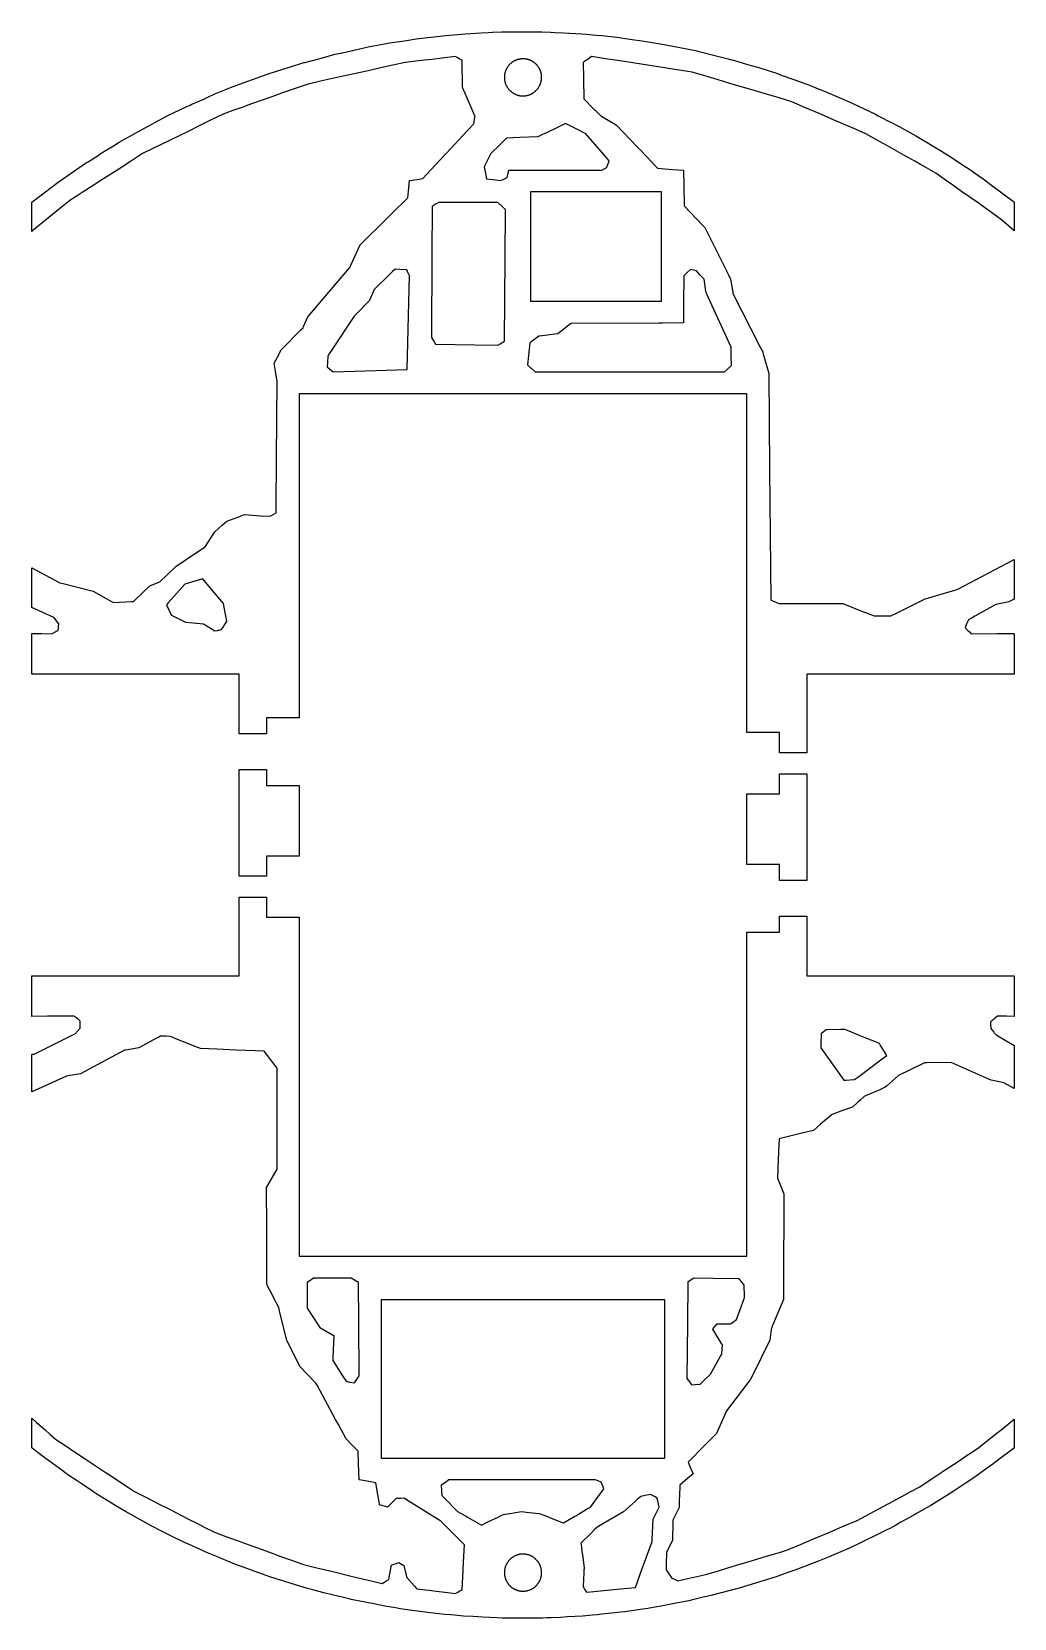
# Model space of a CAD drawing. Header units: millimetres. Extents: x -45 to 45, y -73 to 73.
import ezdxf

# ---------------------------------------------------------------- set-up
doc = ezdxf.new("R2010")
doc.units = ezdxf.units.MM
doc.layers.add('lower', color=7, linetype='Continuous')

msp = doc.modelspace()

# ---------------------------------------------------------------- linework, layer by layer
at = {"layer": 'lower'}
for points in [[(-44.5, 57.44), (-42.57, 58.91), (-41.09, 59.94), (-40.38, 60.43), (-40.07, 60.63), (-39.89, 60.73), (-38.93, 61.35), (-38.64, 61.55), (-37.51, 62.24), (-36.99, 62.56), (-36.45, 62.88), (-34.35, 64.03), (-33.34, 64.58), (-32.52, 64.99), (-30.8, 65.83), (-30.5, 65.96), (-30.33, 66.03), (-29.24, 66.51), (-28.87, 66.69), (-28.22, 66.98), (-27.16, 67.41), (-26.65, 67.62), (-25.55, 68.02), (-23.24, 68.86), (-21.22, 69.5), (-20.25, 69.8), (-20.07, 69.85), (-19.97, 69.86), (-18.7, 70.2), (-18.16, 70.36), (-17.23, 70.61), (-16.87, 70.69), (-16.67, 70.72), (-16.56, 70.74), (-15.59, 70.95), (-15.38, 71.01), (-14.94, 71.12), (-14.18, 71.29), (-13.7, 71.38), (-12.7, 71.56), (-12.19, 71.65), (-11.1, 71.83), (-10.68, 71.89), (-9.79, 72.02), (-9.54, 72.05), (-8.71, 72.15), (-7.06, 72.33), (-6.37, 72.4), (-5.98, 72.43), (-5.29, 72.48), (-3.83, 72.58), (-3.18, 72.61), (-2.78, 72.63), (-1.95, 72.66), (-1.56, 72.66), (-0.74, 72.68), (-0.34, 72.68), (0.49, 72.68), (0.89, 72.67), (1.72, 72.66), (2.53, 72.64), (2.92, 72.62), (3.71, 72.58), (5.38, 72.48), (5.8, 72.45), (6.69, 72.37), (7.23, 72.32), (8.35, 72.2), (8.58, 72.17), (9.79, 72.01), (11.11, 71.81), (11.83, 71.7), (12.58, 71.58), (14.84, 71.13), (15.93, 70.92), (16, 70.89), (17.81, 70.45), (18.78, 70.21), (19.1, 70.12), (19.28, 70.06), (20.48, 69.71), (20.89, 69.6), (21.61, 69.39), (22.64, 69.06), (23.13, 68.9), (23.84, 68.65), (25.32, 68.13), (26.14, 67.81), (26.54, 67.66), (26.9, 67.52), (27.67, 67.21), (29.17, 66.56), (29.88, 66.25), (30.66, 65.89), (32.28, 65.12), (32.6, 64.95), (32.77, 64.85), (33.54, 64.46), (33.75, 64.36), (34.1, 64.19), (34.46, 63.99), (35.22, 63.58), (36.05, 63.11), (36.34, 62.94), (37.01, 62.54), (38.88, 61.41), (39.03, 61.31), (40.36, 60.43), (40.99, 60.02), (41.37, 59.76), (42.15, 59.21), (43.05, 58.54), (44.92, 57.14), (45, 57.07), (45, 54.44), (44.5, 54.87), (43.83, 55.46), (42.71, 56.26), (41.6, 57.05), (40.18, 58.05), (39.36, 58.63), (38.59, 59.17), (37.82, 59.72), (36.96, 60.21), (36.42, 60.51), (35.89, 60.81), (34.89, 61.37), (33.38, 62.22), (32.39, 62.78), (31.39, 63.34), (30.52, 63.71), (29.65, 64.09), (28.73, 64.49), (27.14, 65.18), (25.89, 65.72), (24.63, 66.26), (23.47, 66.61), (22.32, 66.95), (21.17, 67.29), (18.95, 67.95), (17.8, 68.29), (16.65, 68.63), (15.49, 68.97), (14.32, 69.15), (11.22, 69.64), (10.24, 69.79), (9.31, 69.94), (8.43, 70.07), (7.56, 70.21), (7.02, 70.29), (6.47, 70.38), (6.26, 70.41), (5.99, 70.21), (5.87, 70.12), (5.75, 70.04), (5.64, 69.96), (5.57, 69.91), (5.51, 69.87), (5.54, 68.4), (5.54, 68.24), (5.54, 68.09), (5.55, 67.94), (5.55, 67.79), (5.55, 67.65), (5.55, 67.51), (5.56, 67.37), (5.56, 67.24), (5.56, 67.11), (5.56, 66.97), (5.57, 66.84), (5.57, 66.71), (5.57, 66.63), (5.57, 66.54), (6.53, 65.57), (6.62, 65.48), (6.94, 65.16), (7.14, 64.96), (8.46, 64.17), (8.6, 64.08), (10.42, 62.18), (10.78, 61.8), (12.33, 60.17), (13.7, 60.07), (14.7, 60), (14.73, 58.61), (14.77, 56.72), (16.45, 54.97), (16.64, 54.78), (16.66, 54.75), (18.79, 50.47), (19.02, 50.02), (19.21, 48.83), (19.23, 48.7), (21.7, 43.85), (21.96, 43.34), (22.01, 43.15), (22.07, 42.96), (22.51, 41.38), (22.59, 32.58), (22.71, 20.6), (23.02, 20.47), (23.43, 20.3), (27.21, 20.29), (27.78, 20.29), (29.3, 20.29), (31.11, 19.57), (31.38, 19.46), (32.16, 19.15), (32.81, 19.15), (33.69, 19.15), (34.22, 19.41), (34.53, 19.56), (36.83, 20.71), (39.55, 21.52), (39.84, 21.61), (40.35, 21.88), (45, 24.33), (45, 20.7), (44.69, 20.55), (44.51, 20.45), (44.39, 20.42), (43.3, 20.19), (41.38, 19.12), (41.14, 18.98), (40.8, 18.79), (40.67, 18.49), (40.5, 18.08), (40.54, 18.04), (40.54, 18.03), (40.56, 18.02), (40.59, 17.99), (40.63, 17.95), (40.7, 17.88), (40.78, 17.8), (40.9, 17.69), (41.06, 17.52), (43.47, 17.53), (45, 17.53), (45, 13.83), (26, 13.83), (26, 13.16), (26, 13.13), (26, 13.09), (26, 11.01), (26, 10.91), (26, 10.8), (26, 9.74), (26, 9.63), (26, 9.51), (26, 9.37), (26, 8.79), (26, 8.67), (26, 8.54), (26, 8.2), (26, 8.09), (26, 7.96), (26, 7.84), (26, 7.65), (26, 7.54), (26, 7.42), (26, 7.3), (26, 7.21), (26, 7.1), (26, 6.98), (26, 6.95), (26, 6.84), (26, 6.73), (26, 6.62), (26, 6.62), (26, 6.62), (25.98, 6.62), (23.5, 6.62), (23.5, 6.62), (23.5, 6.62), (23.5, 6.72), (23.5, 6.73), (23.5, 6.82), (23.5, 6.84), (23.5, 6.94), (23.5, 6.97), (23.5, 7.06), (23.5, 7.1), (23.5, 7.19), (23.5, 7.26), (23.5, 7.34), (23.5, 7.43), (23.5, 7.51), (23.5, 7.63), (23.5, 7.69), (23.5, 7.85), (23.5, 7.91), (23.5, 8.12), (23.5, 8.15), (23.5, 8.44), (23.5, 8.44), (23.5, 8.46), (20.61, 8.46), (20.5, 8.46), (20.5, 9.01), (20.5, 9.56), (20.5, 10.08), (20.5, 10.59), (20.5, 22.62), (20.5, 23.7), (20.5, 24.51), (20.5, 25.13), (20.5, 25.63), (20.5, 26.03), (20.5, 26.37), (20.5, 26.64), (20.5, 26.88), (20.5, 27.08), (20.5, 27.25), (20.5, 27.4), (20.5, 27.53), (20.5, 27.64), (20.5, 27.74), (20.5, 27.83), (20.5, 27.91), (20.5, 27.98), (20.5, 28.04), (20.5, 28.09), (20.5, 28.14), (20.5, 28.18), (20.5, 30.2), (20.5, 39.5), (12.94, 39.5), (1.31, 39.5), (0.04, 39.5), (-20.5, 39.5), (-20.5, 30.2), (-20.5, 27.72), (-20.5, 27.65), (-20.5, 27.57), (-20.5, 27.47), (-20.5, 27.37), (-20.5, 27.24), (-20.5, 27.1), (-20.5, 26.92), (-20.5, 26.72), (-20.5, 26.48), (-20.5, 26.19), (-20.5, 25.84), (-20.5, 25.4), (-20.5, 24.84), (-20.5, 24.11), (-20.5, 23.12), (-20.5, 21.7), (-20.5, 19.51), (-20.5, 15.74), (-20.5, 9.81), (-21.06, 9.81), (-23.5, 9.81), (-23.5, 9.62), (-23.5, 9.52), (-23.5, 8.92), (-23.5, 8.58), (-23.5, 8.48), (-23.5, 8.35), (-24.55, 8.35), (-26, 8.35), (-26, 8.42), (-26, 8.46), (-26, 8.7), (-26, 8.92), (-26, 9.12), (-26, 9.66), (-26, 9.92), (-26, 10.15), (-26, 10.34), (-26, 12.59), (-26, 12.71), (-26, 12.81), (-26, 13.83), (-45, 13.83), (-45, 17.55), (-44.93, 17.55), (-44.08, 17.53), (-43.18, 17.51), (-43.01, 17.6), (-42.93, 17.65), (-42.86, 17.69), (-42.75, 17.75), (-42.66, 17.8), (-42.58, 17.83), (-42.55, 18.07), (-42.55, 18.15), (-42.54, 18.19), (-42.54, 18.22), (-42.51, 18.43), (-42.93, 18.95), (-42.97, 19), (-42.98, 19.01), (-45, 19.93), (-45, 23.56), (-42.43, 22.2), (-42.13, 22.12), (-39.37, 21.41), (-37.68, 20.47), (-37.51, 20.37), (-35.86, 20.47), (-35.69, 20.49), (-35.54, 20.62), (-34.18, 21.91), (-33.35, 22.24), (-33.26, 22.28), (-31.91, 23.57), (-31.76, 23.71), (-31.07, 24.17), (-30.81, 24.35), (-29.1, 25.5), (-28.56, 26.35), (-28.23, 26.86), (-27.55, 27.46), (-27.13, 27.83), (-26.12, 28.21), (-25.5, 28.45), (-24.04, 28.34), (-23.16, 28.28), (-22.82, 28.48), (-22.62, 28.6), (-22.62, 29.07), (-22.58, 33.61), (-22.51, 40.63), (-22.67, 41.59), (-22.79, 42.3), (-22.35, 43.14), (-22.29, 43.26), (-22.15, 43.53), (-20.34, 45.37), (-20.15, 45.56), (-20.11, 45.66), (-19.72, 46.56), (-19.35, 46.99), (-15.85, 51.09), (-15.76, 51.29), (-14.93, 53.15), (-12.44, 55.6), (-12.01, 56.02), (-10.54, 57.47), (-10.46, 58.38), (-10.4, 59.05), (-9.7, 59.15), (-9.18, 59.23), (-7.67, 60.85), (-7.02, 61.54), (-5.07, 63.64), (-5.02, 63.69), (-4.5, 64.25), (-4.48, 64.37), (-4.46, 64.46), (-4.4, 64.86), (-4.39, 64.95), (-4.43, 65.03), (-4.47, 65.11), (-4.53, 65.25), (-4.59, 65.39), (-4.65, 65.53), (-4.71, 65.67), (-4.77, 65.82), (-4.84, 65.96), (-4.9, 66.11), (-5.52, 67.52), (-5.53, 67.64), (-5.53, 67.75), (-5.53, 67.87), (-5.54, 67.99), (-5.54, 68.1), (-5.54, 68.22), (-5.54, 68.35), (-5.55, 68.47), (-5.55, 68.59), (-5.55, 68.72), (-5.56, 68.85), (-5.56, 68.99), (-5.58, 70.06), (-5.71, 70.13), (-5.84, 70.21), (-5.97, 70.28), (-6.2, 70.41), (-6.44, 70.38), (-7.4, 70.27), (-8.36, 70.15), (-9.34, 70.04), (-10.8, 69.86), (-11.93, 69.61), (-13.05, 69.36), (-14.17, 69.11), (-16.32, 68.64), (-17.44, 68.39), (-18.56, 68.14), (-19.69, 67.89), (-20.86, 67.48), (-22.02, 67.07), (-23.02, 66.71), (-24.87, 66.06), (-25.74, 65.75), (-26.59, 65.45), (-27.45, 65.14), (-28.56, 64.6), (-29.67, 64.05), (-30.62, 63.58), (-32.38, 62.72), (-33.2, 62.31), (-34.02, 61.91), (-34.84, 61.51), (-35.94, 60.8), (-37.03, 60.1), (-38.59, 59.1), (-39.46, 58.54), (-40.28, 58.02), (-40.84, 57.66), (-41.41, 57.29), (-42.42, 56.47), (-43.43, 55.65), (-44.87, 54.49), (-45, 54.38), (-45, 57.06), (-44.5, 57.44)], [(1.62, 68), (1.64, 68.05), (1.65, 68.08), (1.66, 68.13), (1.67, 68.16), (1.67, 68.21), (1.68, 68.25), (1.69, 68.29), (1.69, 68.33), (1.7, 68.38), (1.7, 68.42), (1.7, 68.46), (1.7, 68.5), (1.7, 68.54), (1.7, 68.58), (1.7, 68.62), (1.69, 68.67), (1.69, 68.7), (1.68, 68.75), (1.68, 68.78), (1.67, 68.83), (1.66, 68.87), (1.65, 68.91), (1.64, 68.95), (1.63, 68.99), (1.62, 69.03), (1.6, 69.07), (1.59, 69.11), (1.57, 69.15), (1.56, 69.18), (1.54, 69.23), (1.52, 69.26), (1.5, 69.3), (1.48, 69.33), (1.46, 69.37), (1.44, 69.4), (1.41, 69.44), (1.39, 69.47), (1.37, 69.51), (1.34, 69.54), (1.32, 69.58), (1.29, 69.6), (1.26, 69.64), (1.25, 69.65), (1.23, 69.67), (1.2, 69.7), (1.18, 69.72), (1.14, 69.76), (1.12, 69.78), (1.08, 69.81), (1.06, 69.83), (1.05, 69.84), (1.01, 69.87), (0.99, 69.88), (0.97, 69.89), (0.93, 69.92), (0.91, 69.93), (0.87, 69.96), (0.86, 69.97), (0.84, 69.98), (0.79, 70), (0.77, 70.01), (0.75, 70.02), (0.71, 70.04), (0.69, 70.05), (0.65, 70.07), (0.62, 70.08), (0.6, 70.09), (0.56, 70.11), (0.53, 70.11), (0.51, 70.12), (0.47, 70.13), (0.44, 70.14), (0.4, 70.15), (0.37, 70.16), (0.35, 70.16), (0.3, 70.17), (0.28, 70.18), (0.23, 70.18), (0.21, 70.19), (0.18, 70.19), (0.13, 70.19), (0.11, 70.2), (0.06, 70.2), (0.04, 70.2), (-0.01, 70.2), (-0.04, 70.2), (-0.06, 70.2), (-0.1, 70.2), (-0.12, 70.2), (-0.14, 70.19), (-0.19, 70.19), (-0.22, 70.19), (-0.24, 70.18), (-0.29, 70.18), (-0.32, 70.17), (-0.36, 70.16), (-0.39, 70.15), (-0.43, 70.14), (-0.46, 70.14), (-0.49, 70.13), (-0.53, 70.11), (-0.56, 70.11), (-0.6, 70.09), (-0.63, 70.08), (-0.67, 70.06), (-0.7, 70.05), (-0.75, 70.03), (-0.77, 70.01), (-0.8, 70), (-0.84, 69.98), (-0.87, 69.96), (-0.91, 69.94), (-0.94, 69.92), (-0.98, 69.89), (-1, 69.87), (-1.04, 69.85), (-1.06, 69.83), (-1.08, 69.81), (-1.12, 69.78), (-1.14, 69.76), (-1.17, 69.73), (-1.2, 69.7), (-1.24, 69.67), (-1.26, 69.64), (-1.29, 69.6), (-1.32, 69.58), (-1.35, 69.54), (-1.37, 69.51), (-1.4, 69.47), (-1.42, 69.44), (-1.44, 69.4), (-1.46, 69.37), (-1.49, 69.33), (-1.5, 69.29), (-1.52, 69.25), (-1.54, 69.22), (-1.56, 69.18), (-1.57, 69.14), (-1.59, 69.1), (-1.6, 69.06), (-1.62, 69.02), (-1.63, 68.98), (-1.64, 68.94), (-1.65, 68.9), (-1.66, 68.85), (-1.67, 68.82), (-1.68, 68.77), (-1.68, 68.73), (-1.69, 68.69), (-1.69, 68.65), (-1.7, 68.6), (-1.7, 68.57), (-1.7, 68.52), (-1.7, 68.48), (-1.7, 68.43), (-1.7, 68.4), (-1.69, 68.35), (-1.69, 68.31), (-1.68, 68.27), (-1.68, 68.23), (-1.67, 68.18), (-1.66, 68.15), (-1.65, 68.1), (-1.64, 68.06), (-1.63, 68.02), (-1.62, 67.98), (-1.6, 67.94), (-1.59, 67.9), (-1.57, 67.86), (-1.56, 67.83), (-1.54, 67.78), (-1.52, 67.75), (-1.5, 67.71), (-1.49, 67.67), (-1.46, 67.63), (-1.44, 67.6), (-1.42, 67.56), (-1.4, 67.53), (-1.37, 67.49), (-1.35, 67.46), (-1.32, 67.43), (-1.29, 67.4), (-1.26, 67.36), (-1.24, 67.33), (-1.2, 67.3), (-1.18, 67.27), (-1.14, 67.24), (-1.11, 67.22), (-1.08, 67.19), (-1.05, 67.16), (-1.01, 67.13), (-0.98, 67.11), (-0.94, 67.09), (-0.91, 67.07), (-0.87, 67.04), (-0.84, 67.02), (-0.8, 67), (-0.77, 66.98), (-0.72, 66.96), (-0.69, 66.95), (-0.65, 66.93), (-0.61, 66.91), (-0.57, 66.9), (-0.53, 66.89), (-0.49, 66.87), (-0.45, 66.86), (-0.4, 66.85), (-0.37, 66.84), (-0.32, 66.83), (-0.29, 66.82), (-0.24, 66.82), (-0.2, 66.81), (-0.15, 66.81), (-0.12, 66.8), (-0.07, 66.8), (-0.03, 66.8), (0.01, 66.8), (0.05, 66.8), (0.1, 66.8), (0.14, 66.81), (0.18, 66.81), (0.22, 66.81), (0.27, 66.82), (0.3, 66.83), (0.35, 66.84), (0.39, 66.84), (0.43, 66.86), (0.47, 66.87), (0.51, 66.88), (0.55, 66.89), (0.59, 66.91), (0.63, 66.92), (0.67, 66.94), (0.71, 66.95), (0.75, 66.97), (0.78, 66.99), (0.82, 67.01), (0.86, 67.03), (0.9, 67.06), (0.93, 67.08), (0.97, 67.1), (1, 67.12), (1.03, 67.15), (1.06, 67.17), (1.1, 67.2), (1.13, 67.23), (1.16, 67.26), (1.19, 67.29), (1.22, 67.32), (1.25, 67.35), (1.28, 67.38), (1.3, 67.41), (1.33, 67.45), (1.36, 67.48), (1.38, 67.51), (1.41, 67.55), (1.43, 67.58), (1.45, 67.62), (1.48, 67.66), (1.49, 67.69), (1.52, 67.73), (1.53, 67.76), (1.55, 67.81), (1.57, 67.84), (1.58, 67.89), (1.6, 67.92), (1.61, 67.97), (1.62, 68)], [(-2.98, 61.46), (-3.32, 60.79), (-3.38, 60.67), (-3.57, 60.31), (-3.47, 59.84), (-3.33, 59.21), (-2.77, 59.15), (-2.02, 59.06), (-1.7, 59.21), (-1.46, 59.33), (-1.37, 59.71), (-1.3, 60), (2.31, 60.01), (7.21, 60.01), (7.49, 60.16), (7.69, 60.26), (7.78, 60.51), (7.89, 60.86), (7.38, 61.45), (7.18, 61.68), (5.77, 63.32), (5.57, 63.42), (5.18, 63.62), (5.05, 63.69), (3.9, 64.27), (3.22, 63.95), (2.14, 63.43), (1.8, 63.27), (1.36, 63.06), (-0.29, 62.98), (-1.5, 62.92), (-2.12, 62.33), (-2.95, 61.52), (-2.98, 61.46)], [(-2.32, 57.04), (-4.31, 57.04), (-7.75, 57.04), (-7.95, 56.9), (-8.31, 56.66), (-8.34, 52.26), (-8.39, 44.68), (-8.15, 44.27), (-8.01, 44.04), (-4.41, 43.99), (-2.32, 43.96), (-2.09, 44.1), (-1.69, 44.34), (-1.64, 51.97), (-1.61, 56.4), (-1.87, 56.63), (-2.32, 57.04)], [(12.7, 48.31), (12.7, 58), (5.79, 58), (0.7, 58), (0.7, 48.31), (0.7, 48), (1.07, 48), (12.7, 48), (12.7, 48.31)], [(-11.94, 50.71), (-12.13, 50.52), (-13.64, 49.05), (-14.03, 48.15), (-14.07, 48.05), (-15.33, 46.75), (-15.47, 46.62), (-17.52, 43.52), (-17.75, 43.17), (-17.89, 42.95), (-17.92, 42.4), (-17.94, 41.99), (-17.71, 41.79), (-17.4, 41.52), (-13.49, 41.64), (-10.61, 41.72), (-10.49, 46.67), (-10.41, 50.32), (-10.51, 50.55), (-10.65, 50.86), (-11.27, 50.9), (-11.72, 50.92), (-11.94, 50.71)], [(19.08, 42.97), (19.08, 43.14), (19.06, 43.78), (17, 48.3), (16.78, 48.78), (16.76, 48.9), (16.58, 50), (16.3, 50.31), (16.23, 50.38), (15.88, 50.77), (15.65, 50.83), (15.34, 50.91), (15.07, 50.65), (14.72, 50.3), (14.71, 47.82), (14.7, 46), (12.76, 45.99), (12.44, 45.99), (4.4, 45.96), (4.36, 45.93), (3.2, 44.99), (1.51, 44.8), (1.46, 44.79), (0.72, 44.24), (0.7, 44.22), (0.63, 44.17), (0.5, 43.01), (0.41, 42.15), (0.69, 41.9), (0.71, 41.88), (1.12, 41.51), (12.34, 41.51), (12.88, 41.51), (18.46, 41.51), (18.73, 41.76), (19.1, 42.09), (19.08, 42.97)], [(-27.91, 17.85), (-27.84, 17.86), (-27.76, 17.88), (-27.68, 17.9), (-27.62, 17.91), (-27.41, 18.23), (-27.38, 18.27), (-27.14, 18.64), (-27.2, 19), (-27.31, 19.63), (-27.43, 20.3), (-28.61, 21.71), (-29.33, 22.56), (-30.38, 22.25), (-30.54, 22.2), (-30.99, 22.07), (-32.51, 20.34), (-32.67, 20.16), (-32.26, 19.31), (-32.22, 19.22), (-32.2, 19.21), (-32.07, 19.15), (-30.91, 18.57), (-30.22, 18.51), (-29.27, 18.43), (-28.88, 18.19), (-28.84, 18.16), (-28.78, 18.13), (-28.71, 18.09), (-28.62, 18.03), (-28.22, 17.78), (-27.99, 17.83), (-27.91, 17.85)], [(-26, -4.65), (-26, -4.6), (-26, -4.4), (-26, -3.4), (-26, -3.32), (-26, -2.71), (-26, -2.57), (-26, -1.99), (-26, -1.79), (-26, -1.24), (-26, -0.97), (-26, -0.47), (-26, -0.12), (-26, 0.33), (-26, 0.76), (-26, 1.14), (-26, 1.66), (-26, 1.98), (-26, 2.59), (-26, 2.83), (-26, 3.55), (-26, 3.7), (-26, 4.52), (-26, 4.58), (-26, 5.09), (-24.95, 5.09), (-23.5, 5.09), (-23.5, 4.86), (-23.5, 4.3), (-23.5, 3.92), (-23.5, 3.63), (-22.94, 3.63), (-20.5, 3.63), (-20.5, 3.34), (-20.5, 3.24), (-20.5, 1.75), (-20.5, 1.13), (-20.5, 0.18), (-20.5, -0.93), (-20.5, -1.38), (-20.5, -2.86), (-20.61, -2.86), (-23.5, -2.86), (-23.5, -2.88), (-23.5, -2.88), (-23.5, -3.17), (-23.5, -3.2), (-23.5, -3.41), (-23.5, -3.47), (-23.5, -3.63), (-23.5, -3.69), (-23.5, -3.81), (-23.5, -3.89), (-23.5, -3.98), (-23.5, -4.06), (-23.5, -4.13), (-23.5, -4.22), (-23.5, -4.26), (-23.5, -4.35), (-23.5, -4.38), (-23.5, -4.48), (-23.5, -4.5), (-23.5, -4.59), (-23.5, -4.6), (-23.5, -4.7), (-23.5, -4.7), (-23.5, -4.7), (-25.98, -4.7), (-26, -4.7), (-26, -4.7), (-26, -4.65)], [(26, 4.7), (26, 4.65), (26, 4.6), (26, 4.4), (26, 3.4), (26, 3.32), (26, 2.71), (26, 2.57), (26, 1.99), (26, 1.79), (26, 1.24), (26, 0.97), (26, 0.47), (26, 0.12), (26, -0.33), (26, -0.76), (26, -1.14), (26, -1.66), (26, -1.98), (26, -2.59), (26, -2.83), (26, -3.55), (26, -3.7), (26, -4.52), (26, -4.58), (26, -5.09), (24.95, -5.09), (23.5, -5.09), (23.5, -4.96), (23.5, -4.86), (23.5, -4.52), (23.5, -3.92), (23.5, -3.82), (23.5, -3.63), (21.06, -3.63), (20.5, -3.63), (20.5, -3.34), (20.5, -3.24), (20.5, -1.75), (20.5, -1.13), (20.5, -0.18), (20.5, 0.93), (20.5, 1.38), (20.5, 2.86), (23.39, 2.86), (23.5, 2.86), (23.5, 2.88), (23.5, 2.88), (23.5, 3.2), (23.5, 3.24), (23.5, 3.47), (23.5, 3.53), (23.5, 3.69), (23.5, 3.77), (23.5, 3.89), (23.5, 3.98), (23.5, 4.06), (23.5, 4.16), (23.5, 4.22), (23.5, 4.32), (23.5, 4.35), (23.5, 4.46), (23.5, 4.48), (23.5, 4.5), (23.5, 4.59), (23.5, 4.7), (23.5, 4.7), (23.5, 4.7), (23.5, 4.7), (23.52, 4.7), (26, 4.7), (26, 4.7)], [(44.89, -57.15), (43.47, -58.24), (42.93, -58.65), (42.77, -58.75), (41.63, -59.57), (41.12, -59.93), (40.6, -60.28), (39.51, -61), (38.82, -61.44), (37.37, -62.34), (37.01, -62.54), (36.81, -62.65), (35.99, -63.12), (35.79, -63.25), (34.62, -63.89), (34.11, -64.17), (33.47, -64.52), (33.38, -64.56), (32.12, -65.19), (31.47, -65.51), (30.98, -65.74), (29.96, -66.22), (28.04, -67.04), (27.13, -67.43), (26.93, -67.5), (25.53, -68.04), (24.91, -68.28), (24.36, -68.47), (23.2, -68.88), (22.1, -69.22), (19.81, -69.93), (18.97, -70.15), (17.22, -70.61), (16.85, -70.69), (16.63, -70.73), (15.52, -70.98), (15.19, -71.07), (13.88, -71.33), (13.28, -71.45), (12.65, -71.57), (12.26, -71.64), (11.43, -71.78), (10.75, -71.88), (9.33, -72.08), (8.92, -72.13), (8.42, -72.18), (7.21, -72.32), (6.8, -72.36), (6.36, -72.4), (5.44, -72.48), (4.09, -72.56), (3.44, -72.6), (2.59, -72.63), (2.19, -72.65), (1.8, -72.66), (1.3, -72.66), (0.18, -72.68), (-0.22, -72.68), (-0.62, -72.68), (-1.48, -72.67), (-1.87, -72.66), (-2.38, -72.64), (-3.71, -72.57), (-4.56, -72.53), (-5.44, -72.48), (-6.26, -72.41), (-6.65, -72.38), (-7.15, -72.33), (-8.19, -72.22), (-8.51, -72.17), (-9.65, -72.03), (-10.82, -71.87), (-11.22, -71.81), (-11.68, -71.73), (-12.65, -71.57), (-13.65, -71.37), (-15.75, -70.95), (-15.92, -70.91), (-17.49, -70.53), (-18.23, -70.36), (-19.24, -70.08), (-19.73, -69.95), (-20.85, -69.61), (-23.2, -68.88), (-24.2, -68.52), (-26.3, -67.76), (-26.41, -67.71), (-28.15, -66.99), (-29.04, -66.63), (-29.37, -66.47), (-29.56, -66.38), (-30.65, -65.88), (-31, -65.73), (-32.2, -65.15), (-32.7, -64.9), (-33.23, -64.64), (-34.26, -64.08), (-36.41, -62.9), (-37.3, -62.37), (-39.14, -61.25), (-39.27, -61.15), (-39.34, -61.09), (-40.39, -60.39), (-40.84, -60.1), (-41.61, -59.59), (-41.94, -59.35), (-42.12, -59.21), (-43.13, -58.47), (-43.46, -58.24), (-44.01, -57.84), (-44.95, -57.11), (-45, -57.07), (-45, -54.36), (-44.55, -54.75), (-43.78, -55.41), (-43.3, -55.83), (-42.81, -56.26), (-41.89, -56.87), (-40.98, -57.48), (-40.1, -58.07), (-38.37, -59.22), (-37.52, -59.79), (-36.67, -60.36), (-36.14, -60.71), (-35.6, -61.07), (-34.49, -61.63), (-33.39, -62.19), (-32.45, -62.67), (-30.7, -63.56), (-29.88, -63.97), (-29.07, -64.39), (-28.25, -64.8), (-27.21, -65.18), (-26.18, -65.55), (-25.18, -65.92), (-23.23, -66.63), (-22.26, -66.98), (-21.3, -67.34), (-20.7, -67.55), (-20.11, -67.77), (-18.77, -68.09), (-17.43, -68.41), (-15.73, -68.81), (-14.7, -69.06), (-13.8, -69.27), (-12.9, -69.49), (-12.76, -69.4), (-12.3, -69.1), (-12.23, -68.76), (-12.04, -67.82), (-11.82, -67.73), (-11.6, -67.65), (-11.38, -67.56), (-11.08, -67.75), (-10.91, -67.85), (-10.72, -68.62), (-10.64, -68.95), (-9.93, -69.75), (-9.72, -69.99), (-8.64, -70.12), (-7.91, -70.21), (-7.17, -70.3), (-6.44, -70.39), (-6.2, -70.41), (-5.97, -70.28), (-5.84, -70.21), (-5.71, -70.13), (-5.58, -70.06), (-5.49, -68.32), (-5.48, -68.15), (-5.47, -67.98), (-5.46, -67.82), (-5.46, -67.67), (-5.45, -67.51), (-5.44, -67.37), (-5.43, -67.22), (-5.42, -67.08), (-5.42, -66.94), (-5.41, -66.8), (-5.4, -66.67), (-5.39, -66.53), (-5.39, -66.4), (-5.38, -66.27), (-5.37, -66.14), (-5.37, -66.05), (-5.36, -65.95), (-6.39, -64.93), (-6.49, -64.83), (-7.25, -64.07), (-7.54, -63.78), (-10.27, -62.08), (-10.59, -61.88), (-10.9, -61.69), (-11.21, -61.7), (-11.63, -61.72), (-11.97, -62.06), (-12.29, -62.39), (-12.4, -62.5), (-12.73, -62.41), (-13.13, -62.29), (-13.15, -62.19), (-13.3, -61.34), (-13.49, -60.27), (-14.13, -60.15), (-15, -60), (-15.06, -58.48), (-15.1, -57.37), (-15.57, -56.9), (-16.2, -56.25), (-16.91, -54.93), (-17.16, -54.46), (-18.84, -51.31), (-18.99, -51.14), (-20.43, -49.62), (-21.51, -47.45), (-21.63, -47.22), (-22.31, -44.5), (-22.38, -44.22), (-22.83, -43.34), (-22.93, -43.13), (-23.45, -42.1), (-23.48, -36.97), (-23.5, -33.2), (-23.08, -32.49), (-22.51, -31.52), (-22.51, -29.32), (-22.51, -26.39), (-22.51, -25.2), (-22.51, -23.56), (-22.51, -22.29), (-23.41, -21.11), (-23.71, -20.72), (-26.26, -20.62), (-28.02, -20.55), (-29.53, -20.49), (-30.13, -20.25), (-31.86, -19.55), (-32.05, -19.47), (-32.32, -19.37), (-32.7, -19.35), (-33.21, -19.34), (-33.37, -19.43), (-33.56, -19.54), (-35.18, -20.42), (-36.39, -20.62), (-36.51, -20.64), (-40.14, -22.59), (-40.53, -22.8), (-41.7, -22.98), (-41.83, -23), (-45, -24.46), (-45, -21.03), (-44.89, -21.01), (-44.77, -21), (-41.36, -19.29), (-41, -19.11), (-40.91, -19.01), (-40.87, -18.96), (-40.56, -18.6), (-40.55, -18.29), (-40.55, -18.25), (-40.55, -17.96), (-40.58, -17.93), (-40.63, -17.9), (-40.68, -17.86), (-40.76, -17.8), (-40.85, -17.73), (-40.97, -17.64), (-41.15, -17.51), (-42.37, -17.52), (-43.57, -17.53), (-45, -17.55), (-45, -13.83), (-42.85, -13.83), (-26, -13.82), (-26, -12.44), (-26, -12.39), (-26, -12.32), (-26, -10.67), (-26, -10.57), (-26, -10.46), (-26, -10.34), (-26, -9.45), (-26, -9.33), (-26, -9.2), (-26, -8.7), (-26, -8.58), (-26, -8.45), (-26, -8.32), (-26, -8.04), (-26, -7.92), (-26, -7.79), (-26, -7.63), (-26, -7.52), (-26, -7.4), (-26, -7.28), (-26, -7.2), (-26, -7.09), (-26, -6.98), (-26, -6.86), (-26, -6.84), (-26, -6.73), (-26, -6.62), (-26, -6.62), (-26, -6.62), (-25.98, -6.62), (-23.5, -6.62), (-23.5, -6.62), (-23.5, -6.72), (-23.5, -6.73), (-23.5, -6.74), (-23.5, -6.84), (-23.5, -6.86), (-23.5, -6.97), (-23.5, -7), (-23.5, -7.1), (-23.5, -7.16), (-23.5, -7.26), (-23.5, -7.34), (-23.5, -7.43), (-23.5, -7.55), (-23.5, -7.63), (-23.5, -7.69), (-23.5, -7.85), (-23.5, -8.08), (-23.5, -8.12), (-23.5, -8.44), (-23.5, -8.44), (-23.5, -8.46), (-23.39, -8.46), (-20.5, -8.46), (-20.5, -8.47), (-20.5, -8.77), (-20.5, -9.02), (-20.5, -9.24), (-20.5, -9.42), (-20.5, -9.57), (-20.5, -9.7), (-20.5, -9.81), (-20.5, -18.02), (-20.5, -19.16), (-20.5, -25.2), (-20.5, -29.33), (-20.5, -29.75), (-20.5, -30.2), (-20.5, -39.5), (-19.23, -39.5), (20.5, -39.5), (20.5, -30.2), (20.5, -29.75), (20.5, -29.33), (20.5, -26.34), (20.5, -19.22), (20.5, -11.57), (20.5, -11.51), (20.5, -11.44), (20.5, -11.35), (20.5, -11.25), (20.5, -11.13), (20.5, -10.99), (20.5, -10.83), (20.5, -10.64), (20.5, -10.42), (20.5, -10.17), (20.5, -9.87), (20.5, -9.81), (22.94, -9.81), (23.5, -9.81), (23.5, -9.52), (23.5, -9.14), (23.5, -8.58), (23.5, -8.35), (24.55, -8.35), (26, -8.35), (26, -8.45), (26, -8.67), (26, -8.87), (26, -9.2), (26, -9.47), (26, -9.7), (26, -9.9), (26, -11.38), (26, -11.59), (26, -11.76), (26, -11.91), (26, -13.82), (42.85, -13.83), (45, -13.83), (45, -17.54), (44.28, -17.53), (43.46, -17.51), (43.27, -17.67), (43.15, -17.77), (43.06, -17.85), (42.98, -17.91), (42.93, -17.96), (42.89, -17.99), (42.86, -18.01), (42.85, -18.02), (42.85, -18.02), (42.82, -18.05), (42.83, -18.31), (42.85, -18.66), (43.13, -18.97), (43.17, -19.03), (43.35, -19.22), (45, -20.2), (45, -24.14), (44.05, -23.62), (43.93, -23.59), (42.87, -23.38), (42.51, -23.22), (39.22, -21.75), (37, -21.78), (36.77, -21.78), (36.54, -21.9), (34.41, -22.94), (33.31, -23.93), (33.19, -24.03), (32.68, -24.25), (31.36, -24.81), (31.3, -24.84), (31.25, -24.89), (30.84, -25.25), (30.67, -25.41), (30.19, -25.84), (29.99, -25.91), (29.28, -26.16), (28.32, -26.51), (27.26, -27.42), (26.62, -27.98), (25.43, -28.27), (23.45, -28.75), (23.43, -29.31), (23.37, -30.68), (23.3, -32.37), (23.64, -33.19), (23.89, -33.8), (23.85, -42.18), (23.85, -43.12), (23.85, -43.47), (22.86, -45.87), (22.75, -46.13), (22.74, -46.23), (22.61, -47.2), (20.98, -50.5), (20.81, -50.85), (20.6, -51.12), (18.65, -53.68), (17.82, -55.55), (17.73, -55.75), (16.94, -56.55), (16.69, -56.8), (15.12, -58.38), (15.32, -58.84), (15.58, -59.46), (15.07, -59.89), (14.37, -60.48), (14.33, -61.54), (14.32, -61.74), (14.29, -62.54), (13.78, -63.57), (13.72, -63.68), (13.72, -63.86), (13.68, -65.55), (13.18, -66.56), (13.13, -66.67), (13.12, -67.74), (13.12, -67.89), (13.12, -68.23), (13.47, -68.79), (13.59, -68.99), (14.06, -69.19), (14.19, -69.24), (15.07, -69.05), (15.65, -68.92), (16.2, -68.8), (16.75, -68.68), (18, -68.3), (19.25, -67.92), (21.02, -67.38), (22, -67.08), (22.94, -66.8), (23.58, -66.61), (24.23, -66.41), (25.42, -65.91), (26.6, -65.41), (28.1, -64.78), (28.98, -64.41), (29.79, -64.06), (30.61, -63.72), (31.8, -63.08), (32.59, -62.66), (33.92, -61.94), (34.71, -61.51), (35.52, -61.07), (36.34, -60.63), (37.47, -59.89), (38.59, -59.14), (39.85, -58.31), (40.6, -57.81), (41.17, -57.43), (41.76, -57.04), (42.85, -56.16), (43.95, -55.29), (45, -54.44), (45, -57.05), (44.89, -57.15)], [(30.3, -23.32), (30.37, -23.32), (30.41, -23.29), (30.75, -23.04), (32.78, -21.53), (33.33, -21.12), (32.72, -20.13), (32.65, -20.02), (32.3, -19.88), (31.49, -19.55), (30.9, -19.31), (29.52, -18.75), (29.09, -18.75), (27.77, -18.78), (27.66, -18.86), (27.34, -19.11), (27.31, -19.13), (27.29, -20.04), (27.29, -20.41), (27.89, -21.26), (29.39, -23.39), (29.6, -23.37), (30.3, -23.32)], [(-19.77, -43.21), (-19.77, -44.28), (-18.73, -45.86), (-18.62, -46.03), (-17.44, -46.7), (-17.32, -46.77), (-17.42, -48.83), (-17.43, -49.05), (-16.59, -50.37), (-16.47, -50.56), (-16.21, -50.97), (-15.88, -51.04), (-15.43, -51.12), (-15.25, -50.85), (-15.01, -50.47), (-15.04, -45.55), (-15.07, -41.93), (-15.45, -41.69), (-15.73, -41.51), (-17.2, -41.51), (-19.2, -41.52), (-19.53, -41.75), (-19.76, -41.93), (-19.77, -42.98), (-19.77, -43.21)], [(17.41, -41.54), (15.65, -41.51), (15.41, -41.67), (15.09, -41.89), (15.06, -45.63), (15.01, -50.71), (15.27, -51.05), (15.45, -51.3), (15.78, -51.27), (16.23, -51.23), (16.48, -50.98), (16.57, -50.89), (17.16, -50.31), (18.1, -48.67), (18.2, -48.49), (18.21, -48.41), (18.26, -47.64), (18.17, -47.5), (17.38, -46.19), (17.42, -46.14), (17.8, -45.69), (18.89, -45.7), (19.01, -45.7), (19.06, -45.67), (19.56, -45.3), (20.22, -43.49), (20.29, -43.29), (20.29, -43.29), (20.29, -43.18), (20.26, -42.17), (20, -41.84), (19.81, -41.59), (17.41, -41.54)], [(-13, -43.5), (-13, -52.34), (-13, -58), (-2.86, -58), (13, -58), (13, -52.34), (13, -43.5), (-2.86, -43.5), (-13, -43.5)], [(-7.23, -61.64), (-5.99, -62.91), (-5.71, -63.06), (-5.21, -63.34), (-5.09, -63.41), (-3.79, -64.14), (-3.21, -63.86), (-2.29, -63.43), (-2.06, -63.31), (-1.78, -63.18), (-0.83, -63.01), (-0.14, -62.89), (0.55, -62.98), (1.48, -63.09), (1.99, -63.28), (2.37, -63.43), (3.2, -63.75), (3.72, -63.94), (4.75, -63.34), (4.84, -63.29), (5.83, -62.7), (6.18, -62.5), (6.83, -61.61), (6.94, -61.45), (7.4, -60.83), (7.3, -60.58), (7.17, -60.22), (6.95, -60.13), (6.65, -60.01), (0.95, -60.01), (-6.8, -60.01), (-7.2, -60.29), (-7.49, -60.49), (-7.46, -61.03), (-7.44, -61.43), (-7.37, -61.5), (-7.23, -61.64)], [(5.35, -66.14), (5.37, -66.28), (5.39, -66.43), (5.4, -66.57), (5.42, -66.72), (5.44, -66.87), (5.59, -68.07), (5.59, -68.16), (5.58, -68.25), (5.58, -68.37), (5.57, -68.5), (5.56, -68.63), (5.56, -68.76), (5.55, -68.89), (5.54, -69.03), (5.5, -69.8), (5.56, -69.9), (5.63, -70), (5.69, -70.11), (5.81, -70.3), (6.18, -70.27), (7.09, -70.18), (8, -70.09), (8.94, -69.99), (10.31, -69.86), (10.93, -68.13), (11.08, -67.72), (11.84, -65.65), (11.84, -65.45), (11.92, -63.6), (11.97, -63.49), (12.46, -62.5), (12.32, -61.79), (12.3, -61.71), (12.29, -61.67), (12.04, -61.53), (11.69, -61.33), (11.18, -61.44), (10.8, -61.52), (10.47, -61.81), (10.31, -61.95), (9.21, -62.93), (6.96, -64.25), (6.72, -64.39), (6.56, -64.55), (6.29, -64.82), (6.2, -64.91), (5.31, -65.81), (5.32, -65.91), (5.33, -66), (5.35, -66.14)], [(1.53, -67.76), (1.52, -67.73), (1.49, -67.69), (1.48, -67.66), (1.45, -67.62), (1.43, -67.58), (1.41, -67.55), (1.38, -67.51), (1.36, -67.48), (1.33, -67.45), (1.3, -67.41), (1.28, -67.38), (1.25, -67.35), (1.22, -67.32), (1.19, -67.29), (1.16, -67.26), (1.13, -67.23), (1.1, -67.2), (1.06, -67.17), (1.03, -67.15), (1, -67.12), (0.97, -67.1), (0.93, -67.08), (0.9, -67.06), (0.86, -67.03), (0.82, -67.01), (0.78, -66.99), (0.75, -66.97), (0.71, -66.95), (0.67, -66.94), (0.63, -66.92), (0.59, -66.91), (0.55, -66.89), (0.51, -66.88), (0.47, -66.87), (0.43, -66.86), (0.39, -66.84), (0.35, -66.84), (0.3, -66.83), (0.27, -66.82), (0.22, -66.81), (0.18, -66.81), (0.14, -66.81), (0.1, -66.8), (0.05, -66.8), (0.01, -66.8), (-0.03, -66.8), (-0.07, -66.8), (-0.12, -66.8), (-0.15, -66.81), (-0.2, -66.81), (-0.24, -66.82), (-0.29, -66.82), (-0.32, -66.83), (-0.37, -66.84), (-0.4, -66.85), (-0.45, -66.86), (-0.49, -66.87), (-0.53, -66.89), (-0.57, -66.9), (-0.61, -66.91), (-0.65, -66.93), (-0.69, -66.95), (-0.72, -66.96), (-0.77, -66.98), (-0.8, -67), (-0.84, -67.02), (-0.87, -67.04), (-0.91, -67.07), (-0.94, -67.09), (-0.98, -67.11), (-1.01, -67.13), (-1.05, -67.16), (-1.08, -67.19), (-1.11, -67.22), (-1.14, -67.24), (-1.18, -67.27), (-1.2, -67.3), (-1.24, -67.33), (-1.26, -67.36), (-1.29, -67.4), (-1.32, -67.43), (-1.35, -67.46), (-1.37, -67.49), (-1.4, -67.53), (-1.42, -67.56), (-1.44, -67.6), (-1.46, -67.63), (-1.49, -67.67), (-1.5, -67.71), (-1.52, -67.75), (-1.54, -67.78), (-1.56, -67.83), (-1.57, -67.86), (-1.59, -67.9), (-1.6, -67.94), (-1.62, -67.98), (-1.63, -68.02), (-1.64, -68.06), (-1.65, -68.1), (-1.66, -68.15), (-1.67, -68.18), (-1.68, -68.23), (-1.68, -68.27), (-1.69, -68.31), (-1.69, -68.35), (-1.7, -68.4), (-1.7, -68.43), (-1.7, -68.48), (-1.7, -68.52), (-1.7, -68.57), (-1.7, -68.6), (-1.69, -68.65), (-1.69, -68.69), (-1.68, -68.73), (-1.68, -68.77), (-1.67, -68.82), (-1.66, -68.85), (-1.65, -68.9), (-1.64, -68.94), (-1.63, -68.98), (-1.62, -69.02), (-1.6, -69.06), (-1.59, -69.1), (-1.57, -69.14), (-1.56, -69.18), (-1.54, -69.22), (-1.52, -69.25), (-1.5, -69.29), (-1.49, -69.33), (-1.46, -69.37), (-1.44, -69.4), (-1.42, -69.44), (-1.4, -69.47), (-1.37, -69.51), (-1.35, -69.54), (-1.32, -69.58), (-1.29, -69.6), (-1.26, -69.64), (-1.25, -69.65), (-1.24, -69.67), (-1.2, -69.7), (-1.18, -69.72), (-1.15, -69.75), (-1.12, -69.77), (-1.11, -69.79), (-1.07, -69.82), (-1.05, -69.83), (-1.04, -69.85), (-1, -69.87), (-0.98, -69.89), (-0.94, -69.91), (-0.92, -69.93), (-0.9, -69.94), (-0.86, -69.96), (-0.84, -69.98), (-0.82, -69.99), (-0.78, -70.01), (-0.76, -70.02), (-0.72, -70.04), (-0.7, -70.05), (-0.67, -70.06), (-0.63, -70.08), (-0.61, -70.09), (-0.57, -70.1), (-0.54, -70.11), (-0.52, -70.12), (-0.47, -70.13), (-0.45, -70.14), (-0.4, -70.15), (-0.38, -70.16), (-0.35, -70.16), (-0.31, -70.17), (-0.28, -70.18), (-0.24, -70.18), (-0.21, -70.19), (-0.18, -70.19), (-0.14, -70.19), (-0.11, -70.2), (-0.07, -70.2), (-0.04, -70.2), (-0.01, -70.2), (0.04, -70.2), (0.06, -70.2), (0.11, -70.2), (0.12, -70.2), (0.13, -70.19), (0.18, -70.19), (0.2, -70.19), (0.23, -70.18), (0.28, -70.18), (0.31, -70.17), (0.35, -70.16), (0.38, -70.16), (0.41, -70.15), (0.45, -70.14), (0.48, -70.13), (0.52, -70.12), (0.55, -70.11), (0.59, -70.09), (0.62, -70.08), (0.64, -70.07), (0.69, -70.06), (0.71, -70.04), (0.75, -70.02), (0.77, -70.01), (0.8, -70), (0.84, -69.98), (0.86, -69.97), (0.9, -69.94), (0.92, -69.93), (0.94, -69.91), (0.98, -69.89), (1, -69.87), (1.04, -69.85), (1.06, -69.83), (1.08, -69.82), (1.11, -69.79), (1.13, -69.77), (1.16, -69.74), (1.18, -69.72), (1.2, -69.7), (1.23, -69.67), (1.26, -69.64), (1.29, -69.6), (1.32, -69.58), (1.34, -69.54), (1.37, -69.51), (1.39, -69.47), (1.41, -69.44), (1.44, -69.4), (1.46, -69.37), (1.48, -69.33), (1.5, -69.3), (1.52, -69.26), (1.54, -69.23), (1.56, -69.18), (1.57, -69.15), (1.59, -69.11), (1.6, -69.07), (1.62, -69.03), (1.63, -68.99), (1.64, -68.95), (1.65, -68.91), (1.66, -68.87), (1.67, -68.83), (1.68, -68.78), (1.68, -68.75), (1.69, -68.7), (1.69, -68.67), (1.7, -68.62), (1.7, -68.58), (1.7, -68.54), (1.7, -68.5), (1.7, -68.46), (1.7, -68.42), (1.7, -68.38), (1.69, -68.33), (1.69, -68.29), (1.68, -68.25), (1.67, -68.21), (1.67, -68.16), (1.66, -68.13), (1.65, -68.08), (1.64, -68.05), (1.62, -68), (1.61, -67.97), (1.6, -67.92), (1.58, -67.89), (1.57, -67.84), (1.55, -67.81), (1.53, -67.76)]]:
    msp.add_lwpolyline(points, close=True, dxfattribs=at)

doc.saveas('drawing.dxf')
